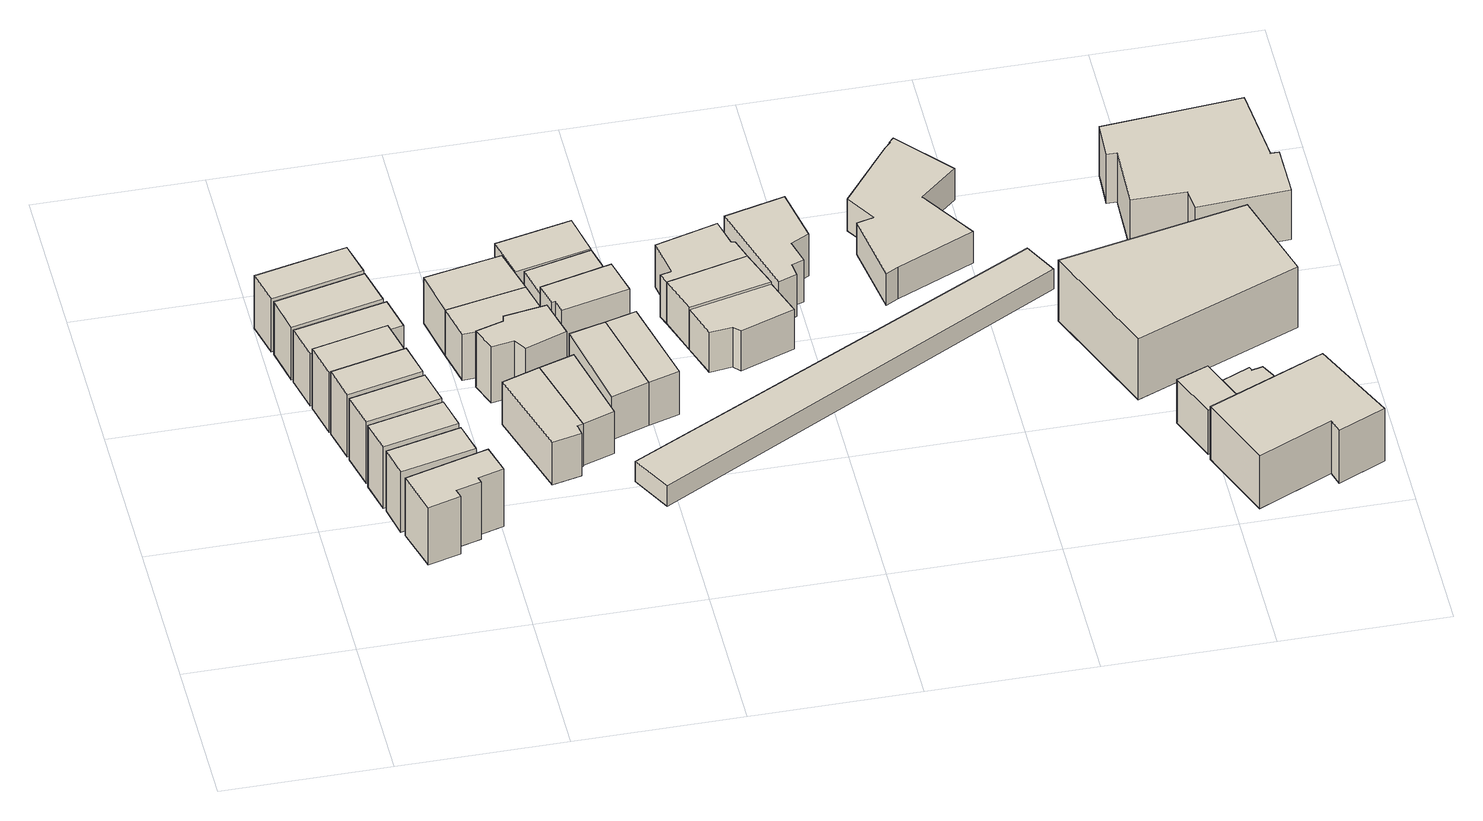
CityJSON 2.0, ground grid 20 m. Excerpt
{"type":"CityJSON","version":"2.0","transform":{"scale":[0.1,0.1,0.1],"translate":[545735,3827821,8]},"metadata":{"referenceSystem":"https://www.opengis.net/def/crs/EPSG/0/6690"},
"CityObjects":{
"building1":{"type":"Building","attributes":{"計測周辺長":29.29,"1/2500図郭":111,"区名":"住吉区","町丁目名称":"山之内５丁目","街区番号":6,"RiverFloodingRiskAttribute.description":"2","RiverFloodingRiskAttribute.rank":"2","RiverFloodingRiskAttribute.depth":0.773,"RiverFloodingRiskAttribute.adminType":"1","RiverFloodingRiskAttribute.scale":"2","RiverFloodingRiskAttribute.duration":0,"Height.highReference":"highestRoofEdge","Height.lowReference":"lowestGroundPoint","Height.status":"measured","measuredHeight":9,"class":"3001","usage":"411","storeysAboveGround":2,"BuildingDetailAttribute.buildingRoofEdgeArea":46.13,"BuildingDetailAttribute.buildingStructureType":"601","BuildingDetailAttribute.buildingStructureOrgType":"1","BuildingDetailAttribute.detailedUsage":"1110","BuildingDetailAttribute.groundFloorUsage":"9999","BuildingDetailAttribute.secondFloorUsage":"9999","BuildingDetailAttribute.thirdFloorUsage":"9999","BuildingDetailAttribute.basementFirstUsage":"9999","BuildingDetailAttribute.basementSecondUsage":"9999","BuildingDetailAttribute.specifiedBuildingCoverageRate":80,"BuildingDetailAttribute.surveyYear":"2017-01-01","BuildingIDAttribute.prefecture":"27","BuildingIDAttribute.city":"27120"},"geometry":[{"type":"Solid","lod":"1","boundaries":[[[[0,1,2,3]],[[2,4,5,3]],[[1,6,4,2]],[[0,7,6,1]],[[3,5,7,0]],[[4,6,7,5]]]]}]},
"building2":{"type":"Building","attributes":{"計測周辺長":30.02,"1/2500図郭":111,"区名":"住吉区","町丁目名称":"山之内５丁目","街区番号":6,"RiverFloodingRiskAttribute.description":"2","RiverFloodingRiskAttribute.rank":"2","RiverFloodingRiskAttribute.depth":0.573,"RiverFloodingRiskAttribute.adminType":"1","RiverFloodingRiskAttribute.scale":"2","RiverFloodingRiskAttribute.duration":0,"Height.highReference":"highestRoofEdge","Height.lowReference":"lowestGroundPoint","Height.status":"measured","measuredHeight":9.1,"class":"3001","usage":"411","storeysAboveGround":2,"BuildingDetailAttribute.buildingRoofEdgeArea":49.79,"BuildingDetailAttribute.buildingStructureType":"601","BuildingDetailAttribute.buildingStructureOrgType":"1","BuildingDetailAttribute.detailedUsage":"1110","BuildingDetailAttribute.groundFloorUsage":"9999","BuildingDetailAttribute.secondFloorUsage":"9999","BuildingDetailAttribute.thirdFloorUsage":"9999","BuildingDetailAttribute.basementFirstUsage":"9999","BuildingDetailAttribute.basementSecondUsage":"9999","BuildingDetailAttribute.specifiedBuildingCoverageRate":80,"BuildingDetailAttribute.surveyYear":"2017-01-01","BuildingIDAttribute.prefecture":"27","BuildingIDAttribute.city":"27120"},"geometry":[{"type":"Solid","lod":"1","boundaries":[[[[8,9,10,11]],[[10,12,13,11]],[[9,14,12,10]],[[8,15,14,9]],[[11,13,15,8]],[[12,14,15,13]]]]}]},
"building3":{"type":"Building","attributes":{"計測周辺長":31.91,"1/2500図郭":111,"区名":"住吉区","町丁目名称":"山之内５丁目","街区番号":6,"RiverFloodingRiskAttribute.description":"2","RiverFloodingRiskAttribute.rank":"2","RiverFloodingRiskAttribute.depth":0.873,"RiverFloodingRiskAttribute.adminType":"1","RiverFloodingRiskAttribute.scale":"2","RiverFloodingRiskAttribute.duration":0,"Height.highReference":"highestRoofEdge","Height.lowReference":"lowestGroundPoint","Height.status":"measured","measuredHeight":8.5,"class":"3001","usage":"411","storeysAboveGround":2,"BuildingDetailAttribute.buildingRoofEdgeArea":48.72,"BuildingDetailAttribute.buildingStructureType":"601","BuildingDetailAttribute.buildingStructureOrgType":"1","BuildingDetailAttribute.detailedUsage":"1110","BuildingDetailAttribute.groundFloorUsage":"9999","BuildingDetailAttribute.secondFloorUsage":"9999","BuildingDetailAttribute.thirdFloorUsage":"9999","BuildingDetailAttribute.basementFirstUsage":"9999","BuildingDetailAttribute.basementSecondUsage":"9999","BuildingDetailAttribute.specifiedBuildingCoverageRate":80,"BuildingDetailAttribute.surveyYear":"2017-01-01","BuildingIDAttribute.prefecture":"27","BuildingIDAttribute.city":"27120"},"geometry":[{"type":"Solid","lod":"1","boundaries":[[[[16,17,18,19,20,21,22,23]],[[22,24,25,23]],[[21,26,24,22]],[[20,27,26,21]],[[19,28,27,20]],[[18,29,28,19]],[[17,30,29,18]],[[16,31,30,17]],[[23,25,31,16]],[[24,26,27,28,29,30,31,25]]]]}]},
"building4":{"type":"Building","attributes":{"計測周辺長":29.4,"1/2500図郭":111,"区名":"住吉区","町丁目名称":"山之内５丁目","街区番号":6,"RiverFloodingRiskAttribute.description":"2","RiverFloodingRiskAttribute.rank":"2","RiverFloodingRiskAttribute.depth":0.771,"RiverFloodingRiskAttribute.adminType":"1","RiverFloodingRiskAttribute.scale":"2","RiverFloodingRiskAttribute.duration":0,"Height.highReference":"highestRoofEdge","Height.lowReference":"lowestGroundPoint","Height.status":"measured","measuredHeight":9.1,"class":"3001","usage":"411","storeysAboveGround":2,"BuildingDetailAttribute.buildingRoofEdgeArea":46.66,"BuildingDetailAttribute.buildingStructureType":"601","BuildingDetailAttribute.buildingStructureOrgType":"1","BuildingDetailAttribute.detailedUsage":"1110","BuildingDetailAttribute.groundFloorUsage":"9999","BuildingDetailAttribute.secondFloorUsage":"9999","BuildingDetailAttribute.thirdFloorUsage":"9999","BuildingDetailAttribute.basementFirstUsage":"9999","BuildingDetailAttribute.basementSecondUsage":"9999","BuildingDetailAttribute.specifiedBuildingCoverageRate":80,"BuildingDetailAttribute.surveyYear":"2017-01-01","BuildingIDAttribute.prefecture":"27","BuildingIDAttribute.city":"27120"},"geometry":[{"type":"Solid","lod":"1","boundaries":[[[[32,33,34,35]],[[34,36,37,35]],[[33,38,36,34]],[[32,39,38,33]],[[35,37,39,32]],[[36,38,39,37]]]]}]},
"building5":{"type":"Building","attributes":{"計測周辺長":29.54,"1/2500図郭":111,"区名":"住吉区","町丁目名称":"山之内５丁目","街区番号":6,"RiverFloodingRiskAttribute.description":"2","RiverFloodingRiskAttribute.rank":"2","RiverFloodingRiskAttribute.depth":0.771,"RiverFloodingRiskAttribute.adminType":"1","RiverFloodingRiskAttribute.scale":"2","RiverFloodingRiskAttribute.duration":0,"Height.highReference":"highestRoofEdge","Height.lowReference":"lowestGroundPoint","Height.status":"measured","measuredHeight":9.2,"class":"3001","usage":"411","storeysAboveGround":2,"BuildingDetailAttribute.buildingRoofEdgeArea":47.36,"BuildingDetailAttribute.buildingStructureType":"601","BuildingDetailAttribute.buildingStructureOrgType":"1","BuildingDetailAttribute.detailedUsage":"1110","BuildingDetailAttribute.groundFloorUsage":"9999","BuildingDetailAttribute.secondFloorUsage":"9999","BuildingDetailAttribute.thirdFloorUsage":"9999","BuildingDetailAttribute.basementFirstUsage":"9999","BuildingDetailAttribute.basementSecondUsage":"9999","BuildingDetailAttribute.specifiedBuildingCoverageRate":80,"BuildingDetailAttribute.surveyYear":"2017-01-01","BuildingIDAttribute.prefecture":"27","BuildingIDAttribute.city":"27120"},"geometry":[{"type":"Solid","lod":"1","boundaries":[[[[40,41,42,43]],[[42,44,45,43]],[[41,46,44,42]],[[40,47,46,41]],[[43,45,47,40]],[[44,46,47,45]]]]}]},
"building6":{"type":"Building","attributes":{"計測周辺長":28.66,"1/2500図郭":111,"区名":"住吉区","町丁目名称":"山之内５丁目","街区番号":6,"RiverFloodingRiskAttribute.description":"2","RiverFloodingRiskAttribute.rank":"2","RiverFloodingRiskAttribute.depth":0.571,"RiverFloodingRiskAttribute.adminType":"1","RiverFloodingRiskAttribute.scale":"2","RiverFloodingRiskAttribute.duration":0,"Height.highReference":"highestRoofEdge","Height.lowReference":"lowestGroundPoint","Height.status":"measured","measuredHeight":8.8,"class":"3001","usage":"411","storeysAboveGround":2,"BuildingDetailAttribute.buildingRoofEdgeArea":42.96,"BuildingDetailAttribute.buildingStructureType":"601","BuildingDetailAttribute.buildingStructureOrgType":"1","BuildingDetailAttribute.detailedUsage":"1110","BuildingDetailAttribute.groundFloorUsage":"9999","BuildingDetailAttribute.secondFloorUsage":"9999","BuildingDetailAttribute.thirdFloorUsage":"9999","BuildingDetailAttribute.basementFirstUsage":"9999","BuildingDetailAttribute.basementSecondUsage":"9999","BuildingDetailAttribute.specifiedBuildingCoverageRate":80,"BuildingDetailAttribute.surveyYear":"2017-01-01","BuildingIDAttribute.prefecture":"27","BuildingIDAttribute.city":"27120"},"geometry":[{"type":"Solid","lod":"1","boundaries":[[[[48,49,50,51]],[[50,52,53,51]],[[49,54,52,50]],[[48,55,54,49]],[[51,53,55,48]],[[52,54,55,53]]]]}]},
"building7":{"type":"Building","attributes":{"計測周辺長":27.03,"1/2500図郭":111,"区名":"住吉区","町丁目名称":"山之内５丁目","街区番号":6,"RiverFloodingRiskAttribute.description":"2","RiverFloodingRiskAttribute.rank":"2","RiverFloodingRiskAttribute.depth":1.17,"RiverFloodingRiskAttribute.adminType":"1","RiverFloodingRiskAttribute.scale":"2","RiverFloodingRiskAttribute.duration":0,"Height.highReference":"highestRoofEdge","Height.lowReference":"lowestGroundPoint","Height.status":"measured","measuredHeight":7.7,"class":"3001","usage":"411","storeysAboveGround":2,"BuildingDetailAttribute.buildingRoofEdgeArea":44.2,"BuildingDetailAttribute.buildingStructureType":"601","BuildingDetailAttribute.buildingStructureOrgType":"1","BuildingDetailAttribute.detailedUsage":"1110","BuildingDetailAttribute.groundFloorUsage":"9999","BuildingDetailAttribute.secondFloorUsage":"9999","BuildingDetailAttribute.thirdFloorUsage":"9999","BuildingDetailAttribute.basementFirstUsage":"9999","BuildingDetailAttribute.basementSecondUsage":"9999","BuildingDetailAttribute.specifiedBuildingCoverageRate":80,"BuildingDetailAttribute.surveyYear":"2017-01-01","BuildingIDAttribute.prefecture":"27","BuildingIDAttribute.city":"27120"},"geometry":[{"type":"Solid","lod":"1","boundaries":[[[[56,57,58,59]],[[58,60,61,59]],[[57,62,60,58]],[[56,63,62,57]],[[59,61,63,56]],[[60,62,63,61]]]]}]},
"building8":{"type":"Building","attributes":{"計測周辺長":26.06,"1/2500図郭":111,"区名":"住吉区","町丁目名称":"山之内５丁目","街区番号":6,"RiverFloodingRiskAttribute.description":"2","RiverFloodingRiskAttribute.rank":"2","RiverFloodingRiskAttribute.depth":1.27,"RiverFloodingRiskAttribute.adminType":"1","RiverFloodingRiskAttribute.scale":"2","RiverFloodingRiskAttribute.duration":0,"Height.highReference":"highestRoofEdge","Height.lowReference":"lowestGroundPoint","Height.status":"measured","measuredHeight":7.8,"class":"3001","usage":"411","storeysAboveGround":2,"BuildingDetailAttribute.buildingRoofEdgeArea":40.31,"BuildingDetailAttribute.buildingStructureType":"601","BuildingDetailAttribute.buildingStructureOrgType":"1","BuildingDetailAttribute.detailedUsage":"1110","BuildingDetailAttribute.groundFloorUsage":"9999","BuildingDetailAttribute.secondFloorUsage":"9999","BuildingDetailAttribute.thirdFloorUsage":"9999","BuildingDetailAttribute.basementFirstUsage":"9999","BuildingDetailAttribute.basementSecondUsage":"9999","BuildingDetailAttribute.specifiedBuildingCoverageRate":80,"BuildingDetailAttribute.surveyYear":"2017-01-01","BuildingIDAttribute.prefecture":"27","BuildingIDAttribute.city":"27120"},"geometry":[{"type":"Solid","lod":"1","boundaries":[[[[64,65,66,67]],[[66,68,69,67]],[[65,70,68,66]],[[64,71,70,65]],[[67,69,71,64]],[[68,70,71,69]]]]}]},
"building9":{"type":"Building","attributes":{"計測周辺長":23.99,"1/2500図郭":111,"区名":"住吉区","町丁目名称":"山之内５丁目","街区番号":6,"RiverFloodingRiskAttribute.description":"2","RiverFloodingRiskAttribute.rank":"2","RiverFloodingRiskAttribute.depth":1.17,"RiverFloodingRiskAttribute.adminType":"1","RiverFloodingRiskAttribute.scale":"2","RiverFloodingRiskAttribute.duration":0,"Height.highReference":"highestRoofEdge","Height.lowReference":"lowestGroundPoint","Height.status":"measured","measuredHeight":7.8,"class":"3001","usage":"411","storeysAboveGround":2,"BuildingDetailAttribute.buildingRoofEdgeArea":31.99,"BuildingDetailAttribute.buildingStructureType":"601","BuildingDetailAttribute.buildingStructureOrgType":"1","BuildingDetailAttribute.detailedUsage":"1110","BuildingDetailAttribute.groundFloorUsage":"9999","BuildingDetailAttribute.secondFloorUsage":"9999","BuildingDetailAttribute.thirdFloorUsage":"9999","BuildingDetailAttribute.basementFirstUsage":"9999","BuildingDetailAttribute.basementSecondUsage":"9999","BuildingDetailAttribute.specifiedBuildingCoverageRate":80,"BuildingDetailAttribute.surveyYear":"2017-01-01","BuildingIDAttribute.prefecture":"27","BuildingIDAttribute.city":"27120"},"geometry":[{"type":"Solid","lod":"1","boundaries":[[[[72,73,74,75]],[[74,76,77,75]],[[73,78,76,74]],[[72,79,78,73]],[[75,77,79,72]],[[76,78,79,77]]]]}]},
"building10":{"type":"Building","attributes":{"計測周辺長":32.35,"1/2500図郭":111,"区名":"住吉区","町丁目名称":"山之内５丁目","街区番号":5,"RiverFloodingRiskAttribute.description":"2","RiverFloodingRiskAttribute.rank":"1","RiverFloodingRiskAttribute.depth":0.271,"RiverFloodingRiskAttribute.adminType":"1","RiverFloodingRiskAttribute.scale":"2","RiverFloodingRiskAttribute.duration":0,"Height.highReference":"highestRoofEdge","Height.lowReference":"lowestGroundPoint","Height.status":"measured","measuredHeight":6.3,"class":"3001","usage":"411","storeysAboveGround":2,"BuildingDetailAttribute.buildingRoofEdgeArea":52.35,"BuildingDetailAttribute.buildingStructureType":"601","BuildingDetailAttribute.buildingStructureOrgType":"1","BuildingDetailAttribute.detailedUsage":"1110","BuildingDetailAttribute.groundFloorUsage":"9999","BuildingDetailAttribute.secondFloorUsage":"9999","BuildingDetailAttribute.thirdFloorUsage":"9999","BuildingDetailAttribute.basementFirstUsage":"9999","BuildingDetailAttribute.basementSecondUsage":"9999","BuildingDetailAttribute.specifiedBuildingCoverageRate":80,"BuildingDetailAttribute.surveyYear":"2017-01-01","BuildingIDAttribute.prefecture":"27","BuildingIDAttribute.city":"27120"},"geometry":[{"type":"Solid","lod":"1","boundaries":[[[[80,81,82,83,84,85]],[[84,86,87,85]],[[83,88,86,84]],[[82,89,88,83]],[[81,90,89,82]],[[80,91,90,81]],[[85,87,91,80]],[[86,88,89,90,91,87]]]]}]},
"building11":{"type":"Building","attributes":{"計測周辺長":29.52,"1/2500図郭":111,"区名":"住吉区","町丁目名称":"山之内５丁目","街区番号":5,"RiverFloodingRiskAttribute.description":"2","RiverFloodingRiskAttribute.rank":"1","RiverFloodingRiskAttribute.depth":0.371,"RiverFloodingRiskAttribute.adminType":"1","RiverFloodingRiskAttribute.scale":"2","RiverFloodingRiskAttribute.duration":0,"Height.highReference":"highestRoofEdge","Height.lowReference":"lowestGroundPoint","Height.status":"measured","measuredHeight":6.8,"class":"3001","usage":"411","storeysAboveGround":2,"BuildingDetailAttribute.buildingRoofEdgeArea":49.69,"BuildingDetailAttribute.buildingStructureType":"601","BuildingDetailAttribute.buildingStructureOrgType":"1","BuildingDetailAttribute.detailedUsage":"1110","BuildingDetailAttribute.groundFloorUsage":"9999","BuildingDetailAttribute.secondFloorUsage":"9999","BuildingDetailAttribute.thirdFloorUsage":"9999","BuildingDetailAttribute.basementFirstUsage":"9999","BuildingDetailAttribute.basementSecondUsage":"9999","BuildingDetailAttribute.specifiedBuildingCoverageRate":80,"BuildingDetailAttribute.surveyYear":"2017-01-01","BuildingIDAttribute.prefecture":"27","BuildingIDAttribute.city":"27120"},"geometry":[{"type":"Solid","lod":"1","boundaries":[[[[92,93,94,95,96]],[[95,97,98,96]],[[94,99,97,95]],[[93,100,99,94]],[[92,101,100,93]],[[96,98,101,92]],[[97,99,100,101,98]]]]}]},
"building12":{"type":"Building","attributes":{"計測周辺長":27.31,"1/2500図郭":111,"区名":"住吉区","町丁目名称":"山之内５丁目","街区番号":5,"RiverFloodingRiskAttribute.description":"2","RiverFloodingRiskAttribute.rank":"1","RiverFloodingRiskAttribute.depth":0.171,"RiverFloodingRiskAttribute.adminType":"1","RiverFloodingRiskAttribute.scale":"2","RiverFloodingRiskAttribute.duration":0,"Height.highReference":"highestRoofEdge","Height.lowReference":"lowestGroundPoint","Height.status":"measured","measuredHeight":8.4,"class":"3001","usage":"411","storeysAboveGround":2,"BuildingDetailAttribute.buildingRoofEdgeArea":40.93,"BuildingDetailAttribute.buildingStructureType":"601","BuildingDetailAttribute.buildingStructureOrgType":"1","BuildingDetailAttribute.detailedUsage":"1110","BuildingDetailAttribute.groundFloorUsage":"9999","BuildingDetailAttribute.secondFloorUsage":"9999","BuildingDetailAttribute.thirdFloorUsage":"9999","BuildingDetailAttribute.basementFirstUsage":"9999","BuildingDetailAttribute.basementSecondUsage":"9999","BuildingDetailAttribute.specifiedBuildingCoverageRate":80,"BuildingDetailAttribute.surveyYear":"2017-01-01","BuildingIDAttribute.prefecture":"27","BuildingIDAttribute.city":"27120"},"geometry":[{"type":"Solid","lod":"1","boundaries":[[[[102,103,104,105,106,107,108,109]],[[108,110,111,109]],[[107,112,110,108]],[[106,113,112,107]],[[105,114,113,106]],[[104,115,114,105]],[[103,116,115,104]],[[102,117,116,103]],[[109,111,117,102]],[[110,112,113,114,115,116,117,111]]]]}]},
"building13":{"type":"Building","attributes":{"計測周辺長":30.9,"1/2500図郭":111,"区名":"住吉区","町丁目名称":"山之内５丁目","街区番号":5,"RiverFloodingRiskAttribute.description":"2","RiverFloodingRiskAttribute.rank":"1","RiverFloodingRiskAttribute.depth":0.471,"RiverFloodingRiskAttribute.adminType":"1","RiverFloodingRiskAttribute.scale":"2","RiverFloodingRiskAttribute.duration":0,"Height.highReference":"highestRoofEdge","Height.lowReference":"lowestGroundPoint","Height.status":"measured","measuredHeight":6.9,"class":"3001","usage":"411","storeysAboveGround":2,"BuildingDetailAttribute.buildingRoofEdgeArea":56.3,"BuildingDetailAttribute.buildingStructureType":"601","BuildingDetailAttribute.buildingStructureOrgType":"1","BuildingDetailAttribute.detailedUsage":"1110","BuildingDetailAttribute.groundFloorUsage":"9999","BuildingDetailAttribute.secondFloorUsage":"9999","BuildingDetailAttribute.thirdFloorUsage":"9999","BuildingDetailAttribute.basementFirstUsage":"9999","BuildingDetailAttribute.basementSecondUsage":"9999","BuildingDetailAttribute.specifiedBuildingCoverageRate":80,"BuildingDetailAttribute.surveyYear":"2017-01-01","BuildingIDAttribute.prefecture":"27","BuildingIDAttribute.city":"27120"},"geometry":[{"type":"Solid","lod":"1","boundaries":[[[[118,92,96,119]],[[96,98,120,119]],[[92,101,98,96]],[[118,121,101,92]],[[119,120,121,118]],[[98,101,121,120]]]]}]},
"building14":{"type":"Building","attributes":{"計測周辺長":29.44,"1/2500図郭":111,"区名":"住吉区","町丁目名称":"山之内５丁目","街区番号":5,"RiverFloodingRiskAttribute.description":"2","RiverFloodingRiskAttribute.rank":"1","RiverFloodingRiskAttribute.depth":0.274,"RiverFloodingRiskAttribute.adminType":"1","RiverFloodingRiskAttribute.scale":"2","RiverFloodingRiskAttribute.duration":0,"Height.highReference":"highestRoofEdge","Height.lowReference":"lowestGroundPoint","Height.status":"measured","measuredHeight":6.2,"class":"3001","usage":"411","storeysAboveGround":2,"BuildingDetailAttribute.buildingRoofEdgeArea":44.12,"BuildingDetailAttribute.buildingStructureType":"601","BuildingDetailAttribute.buildingStructureOrgType":"1","BuildingDetailAttribute.detailedUsage":"1110","BuildingDetailAttribute.groundFloorUsage":"9999","BuildingDetailAttribute.secondFloorUsage":"9999","BuildingDetailAttribute.thirdFloorUsage":"9999","BuildingDetailAttribute.basementFirstUsage":"9999","BuildingDetailAttribute.basementSecondUsage":"9999","BuildingDetailAttribute.specifiedBuildingCoverageRate":80,"BuildingDetailAttribute.surveyYear":"2017-01-01","BuildingIDAttribute.prefecture":"27","BuildingIDAttribute.city":"27120"},"geometry":[{"type":"Solid","lod":"1","boundaries":[[[[122,123,124,125]],[[124,126,91,125]],[[123,127,126,124]],[[122,87,127,123]],[[125,91,87,122]],[[126,127,87,91]]]]}]},
"building15":{"type":"Building","attributes":{"計測周辺長":31.87,"1/2500図郭":111,"区名":"住吉区","町丁目名称":"山之内５丁目","街区番号":5,"RiverFloodingRiskAttribute.description":"2","RiverFloodingRiskAttribute.rank":"1","RiverFloodingRiskAttribute.depth":0.274,"RiverFloodingRiskAttribute.adminType":"1","RiverFloodingRiskAttribute.scale":"2","RiverFloodingRiskAttribute.duration":0,"Height.highReference":"highestRoofEdge","Height.lowReference":"lowestGroundPoint","Height.status":"measured","measuredHeight":6.4,"class":"3001","usage":"411","storeysAboveGround":2,"BuildingDetailAttribute.buildingRoofEdgeArea":51.94,"BuildingDetailAttribute.buildingStructureType":"601","BuildingDetailAttribute.buildingStructureOrgType":"1","BuildingDetailAttribute.detailedUsage":"1110","BuildingDetailAttribute.groundFloorUsage":"9999","BuildingDetailAttribute.secondFloorUsage":"9999","BuildingDetailAttribute.thirdFloorUsage":"9999","BuildingDetailAttribute.basementFirstUsage":"9999","BuildingDetailAttribute.basementSecondUsage":"9999","BuildingDetailAttribute.specifiedBuildingCoverageRate":80,"BuildingDetailAttribute.surveyYear":"2017-01-01","BuildingIDAttribute.prefecture":"27","BuildingIDAttribute.city":"27120"},"geometry":[{"type":"Solid","lod":"1","boundaries":[[[[128,129,130,131]],[[130,132,133,131]],[[129,134,132,130]],[[128,135,134,129]],[[131,133,135,128]],[[132,134,135,133]]]]}]},
"building16":{"type":"Building","attributes":{"計測周辺長":23.98,"1/2500図郭":111,"区名":"住吉区","町丁目名称":"山之内５丁目","街区番号":5,"RiverFloodingRiskAttribute.description":"2","RiverFloodingRiskAttribute.rank":"1","RiverFloodingRiskAttribute.depth":0.474,"RiverFloodingRiskAttribute.adminType":"1","RiverFloodingRiskAttribute.scale":"2","RiverFloodingRiskAttribute.duration":0,"Height.highReference":"highestRoofEdge","Height.lowReference":"lowestGroundPoint","Height.status":"measured","measuredHeight":9.3,"class":"3001","usage":"411","storeysAboveGround":2,"BuildingDetailAttribute.buildingRoofEdgeArea":32.87,"BuildingDetailAttribute.buildingStructureType":"601","BuildingDetailAttribute.buildingStructureOrgType":"1","BuildingDetailAttribute.detailedUsage":"1110","BuildingDetailAttribute.groundFloorUsage":"9999","BuildingDetailAttribute.secondFloorUsage":"9999","BuildingDetailAttribute.thirdFloorUsage":"9999","BuildingDetailAttribute.basementFirstUsage":"9999","BuildingDetailAttribute.basementSecondUsage":"9999","BuildingDetailAttribute.specifiedBuildingCoverageRate":80,"BuildingDetailAttribute.surveyYear":"2017-01-01","BuildingIDAttribute.prefecture":"27","BuildingIDAttribute.city":"27120"},"geometry":[{"type":"Solid","lod":"1","boundaries":[[[[136,137,138,139,140,141]],[[140,142,143,141]],[[139,144,142,140]],[[138,145,144,139]],[[137,146,145,138]],[[136,147,146,137]],[[141,143,147,136]],[[142,144,145,146,147,143]]]]}]},
"building17":{"type":"Building","attributes":{"計測周辺長":26.8,"1/2500図郭":111,"区名":"住吉区","町丁目名称":"山之内５丁目","街区番号":5,"RiverFloodingRiskAttribute.description":"2","RiverFloodingRiskAttribute.rank":"1","RiverFloodingRiskAttribute.depth":0.374,"RiverFloodingRiskAttribute.adminType":"1","RiverFloodingRiskAttribute.scale":"2","RiverFloodingRiskAttribute.duration":0,"Height.highReference":"highestRoofEdge","Height.lowReference":"lowestGroundPoint","Height.status":"measured","measuredHeight":6.6,"class":"3001","usage":"411","storeysAboveGround":2,"BuildingDetailAttribute.buildingRoofEdgeArea":43.36,"BuildingDetailAttribute.buildingStructureType":"601","BuildingDetailAttribute.buildingStructureOrgType":"1","BuildingDetailAttribute.detailedUsage":"1110","BuildingDetailAttribute.groundFloorUsage":"9999","BuildingDetailAttribute.secondFloorUsage":"9999","BuildingDetailAttribute.thirdFloorUsage":"9999","BuildingDetailAttribute.basementFirstUsage":"9999","BuildingDetailAttribute.basementSecondUsage":"9999","BuildingDetailAttribute.specifiedBuildingCoverageRate":80,"BuildingDetailAttribute.surveyYear":"2017-01-01","BuildingIDAttribute.prefecture":"27","BuildingIDAttribute.city":"27120"},"geometry":[{"type":"Solid","lod":"1","boundaries":[[[[148,149,150,151]],[[150,152,153,151]],[[149,154,152,150]],[[148,155,154,149]],[[151,153,155,148]],[[152,154,155,153]]]]}]},
"building18":{"type":"Building","attributes":{"計測周辺長":26.69,"1/2500図郭":111,"区名":"住吉区","町丁目名称":"山之内５丁目","街区番号":5,"RiverFloodingRiskAttribute.description":"2","RiverFloodingRiskAttribute.rank":"1","RiverFloodingRiskAttribute.depth":0.174,"RiverFloodingRiskAttribute.adminType":"1","RiverFloodingRiskAttribute.scale":"2","RiverFloodingRiskAttribute.duration":0,"Height.highReference":"highestRoofEdge","Height.lowReference":"lowestGroundPoint","Height.status":"measured","measuredHeight":6.6,"class":"3001","usage":"411","storeysAboveGround":2,"BuildingDetailAttribute.buildingRoofEdgeArea":43.13,"BuildingDetailAttribute.buildingStructureType":"601","BuildingDetailAttribute.buildingStructureOrgType":"1","BuildingDetailAttribute.detailedUsage":"1110","BuildingDetailAttribute.groundFloorUsage":"9999","BuildingDetailAttribute.secondFloorUsage":"9999","BuildingDetailAttribute.thirdFloorUsage":"9999","BuildingDetailAttribute.basementFirstUsage":"9999","BuildingDetailAttribute.basementSecondUsage":"9999","BuildingDetailAttribute.specifiedBuildingCoverageRate":80,"BuildingDetailAttribute.surveyYear":"2017-01-01","BuildingIDAttribute.prefecture":"27","BuildingIDAttribute.city":"27120"},"geometry":[{"type":"Solid","lod":"1","boundaries":[[[[156,157,158,159]],[[158,160,161,159]],[[157,162,160,158]],[[156,163,162,157]],[[159,161,163,156]],[[160,162,163,161]]]]}]},
"building19":{"type":"Building","attributes":{"計測周辺長":29.96,"1/2500図郭":111,"区名":"住吉区","町丁目名称":"山之内５丁目","街区番号":5,"RiverFloodingRiskAttribute.description":"2","RiverFloodingRiskAttribute.rank":"1","RiverFloodingRiskAttribute.depth":0.374,"RiverFloodingRiskAttribute.adminType":"1","RiverFloodingRiskAttribute.scale":"2","RiverFloodingRiskAttribute.duration":0,"Height.highReference":"highestRoofEdge","Height.lowReference":"lowestGroundPoint","Height.status":"measured","measuredHeight":6.4,"class":"3001","usage":"411","storeysAboveGround":2,"BuildingDetailAttribute.buildingRoofEdgeArea":42.78,"BuildingDetailAttribute.buildingStructureType":"601","BuildingDetailAttribute.buildingStructureOrgType":"1","BuildingDetailAttribute.detailedUsage":"1110","BuildingDetailAttribute.groundFloorUsage":"9999","BuildingDetailAttribute.secondFloorUsage":"9999","BuildingDetailAttribute.thirdFloorUsage":"9999","BuildingDetailAttribute.basementFirstUsage":"9999","BuildingDetailAttribute.basementSecondUsage":"9999","BuildingDetailAttribute.specifiedBuildingCoverageRate":80,"BuildingDetailAttribute.surveyYear":"2017-01-01","BuildingIDAttribute.prefecture":"27","BuildingIDAttribute.city":"27120"},"geometry":[{"type":"Solid","lod":"1","boundaries":[[[[131,164,165,128]],[[165,166,135,128]],[[164,167,166,165]],[[131,133,167,164]],[[128,135,133,131]],[[166,167,133,135]]]]}]},
"building20":{"type":"Building","attributes":{"計測周辺長":29.89,"1/2500図郭":111,"区名":"住吉区","町丁目名称":"山之内５丁目","街区番号":4,"RiverFloodingRiskAttribute.description":"2","RiverFloodingRiskAttribute.rank":"1","RiverFloodingRiskAttribute.depth":0.274,"RiverFloodingRiskAttribute.adminType":"1","RiverFloodingRiskAttribute.scale":"2","RiverFloodingRiskAttribute.duration":0,"Height.highReference":"highestRoofEdge","Height.lowReference":"lowestGroundPoint","Height.status":"measured","measuredHeight":6.2,"class":"3001","usage":"411","storeysAboveGround":2,"BuildingDetailAttribute.buildingRoofEdgeArea":49.38,"BuildingDetailAttribute.buildingStructureType":"601","BuildingDetailAttribute.buildingStructureOrgType":"1","BuildingDetailAttribute.detailedUsage":"1110","BuildingDetailAttribute.groundFloorUsage":"9999","BuildingDetailAttribute.secondFloorUsage":"9999","BuildingDetailAttribute.thirdFloorUsage":"9999","BuildingDetailAttribute.basementFirstUsage":"9999","BuildingDetailAttribute.basementSecondUsage":"9999","BuildingDetailAttribute.specifiedBuildingCoverageRate":80,"BuildingDetailAttribute.surveyYear":"2017-01-01","BuildingIDAttribute.prefecture":"27","BuildingIDAttribute.city":"27120"},"geometry":[{"type":"Solid","lod":"1","boundaries":[[[[168,169,170,171]],[[170,172,173,171]],[[169,174,172,170]],[[168,175,174,169]],[[171,173,175,168]],[[172,174,175,173]]]]}]},
"building21":{"type":"Building","attributes":{"計測周辺長":30.24,"1/2500図郭":111,"区名":"住吉区","町丁目名称":"山之内５丁目","街区番号":4,"RiverFloodingRiskAttribute.description":"2","RiverFloodingRiskAttribute.rank":"1","RiverFloodingRiskAttribute.depth":0.174,"RiverFloodingRiskAttribute.adminType":"1","RiverFloodingRiskAttribute.scale":"2","RiverFloodingRiskAttribute.duration":0,"Height.highReference":"highestRoofEdge","Height.lowReference":"lowestGroundPoint","Height.status":"measured","measuredHeight":5.9,"class":"3001","usage":"411","storeysAboveGround":2,"BuildingDetailAttribute.buildingRoofEdgeArea":52.06,"BuildingDetailAttribute.buildingStructureType":"601","BuildingDetailAttribute.buildingStructureOrgType":"1","BuildingDetailAttribute.detailedUsage":"1110","BuildingDetailAttribute.groundFloorUsage":"9999","BuildingDetailAttribute.secondFloorUsage":"9999","BuildingDetailAttribute.thirdFloorUsage":"9999","BuildingDetailAttribute.basementFirstUsage":"9999","BuildingDetailAttribute.basementSecondUsage":"9999","BuildingDetailAttribute.specifiedBuildingCoverageRate":80,"BuildingDetailAttribute.surveyYear":"2017-01-01","BuildingIDAttribute.prefecture":"27","BuildingIDAttribute.city":"27120"},"geometry":[{"type":"Solid","lod":"1","boundaries":[[[[169,176,177,178,179,170]],[[179,180,181,170]],[[178,182,180,179]],[[177,183,182,178]],[[176,184,183,177]],[[169,185,184,176]],[[170,181,185,169]],[[180,182,183,184,185,181]]]]}]},
"building22":{"type":"Building","attributes":{"計測周辺長":31.63,"1/2500図郭":111,"区名":"住吉区","町丁目名称":"山之内５丁目","街区番号":4,"RiverFloodingRiskAttribute.description":"2","RiverFloodingRiskAttribute.rank":"1","RiverFloodingRiskAttribute.depth":0.174,"RiverFloodingRiskAttribute.adminType":"1","RiverFloodingRiskAttribute.scale":"2","RiverFloodingRiskAttribute.duration":0,"Height.highReference":"highestRoofEdge","Height.lowReference":"lowestGroundPoint","Height.status":"measured","measuredHeight":6.3,"class":"3001","usage":"411","storeysAboveGround":2,"BuildingDetailAttribute.buildingRoofEdgeArea":52.44,"BuildingDetailAttribute.buildingStructureType":"601","BuildingDetailAttribute.buildingStructureOrgType":"1","BuildingDetailAttribute.detailedUsage":"1110","BuildingDetailAttribute.groundFloorUsage":"9999","BuildingDetailAttribute.secondFloorUsage":"9999","BuildingDetailAttribute.thirdFloorUsage":"9999","BuildingDetailAttribute.basementFirstUsage":"9999","BuildingDetailAttribute.basementSecondUsage":"9999","BuildingDetailAttribute.specifiedBuildingCoverageRate":80,"BuildingDetailAttribute.surveyYear":"2017-01-01","BuildingIDAttribute.prefecture":"27","BuildingIDAttribute.city":"27120"},"geometry":[{"type":"Solid","lod":"1","boundaries":[[[[186,187,188,189,190,191,168,171]],[[168,175,173,171]],[[191,192,175,168]],[[190,193,192,191]],[[189,194,193,190]],[[188,195,194,189]],[[187,196,195,188]],[[186,197,196,187]],[[171,173,197,186]],[[175,192,193,194,195,196,197,173]]]]}]},
"building23":{"type":"Building","attributes":{"計測周辺長":124.56,"1/2500図郭":111,"区名":"住吉区","町丁目名称":"山之内５丁目","街区番号":3,"RiverFloodingRiskAttribute.description":"2","RiverFloodingRiskAttribute.rank":"1","RiverFloodingRiskAttribute.depth":0.487,"RiverFloodingRiskAttribute.adminType":"1","RiverFloodingRiskAttribute.scale":"2","RiverFloodingRiskAttribute.duration":0,"Height.highReference":"highestRoofEdge","Height.lowReference":"lowestGroundPoint","Height.status":"measured","measuredHeight":3,"class":"3003","usage":"431","storeysAboveGround":1,"BuildingDetailAttribute.buildingRoofEdgeArea":305.85,"BuildingDetailAttribute.buildingStructureType":"601","BuildingDetailAttribute.buildingStructureOrgType":"1","BuildingDetailAttribute.detailedUsage":"1740","BuildingDetailAttribute.groundFloorUsage":"9999","BuildingDetailAttribute.secondFloorUsage":"9999","BuildingDetailAttribute.thirdFloorUsage":"9999","BuildingDetailAttribute.basementFirstUsage":"9999","BuildingDetailAttribute.basementSecondUsage":"9999","BuildingDetailAttribute.specifiedBuildingCoverageRate":80,"BuildingDetailAttribute.surveyYear":"2017-01-01","BuildingIDAttribute.prefecture":"27","BuildingIDAttribute.city":"27120"},"geometry":[{"type":"Solid","lod":"1","boundaries":[[[[198,199,200,201]],[[200,202,203,201]],[[199,204,202,200]],[[198,205,204,199]],[[201,203,205,198]],[[202,204,205,203]]]]}]},
"building24":{"type":"Building","attributes":{"計測周辺長":38.1,"1/2500図郭":111,"区名":"住吉区","町丁目名称":"山之内５丁目","街区番号":4,"RiverFloodingRiskAttribute.description":"2","RiverFloodingRiskAttribute.rank":"1","RiverFloodingRiskAttribute.depth":0.374,"RiverFloodingRiskAttribute.adminType":"1","RiverFloodingRiskAttribute.scale":"2","RiverFloodingRiskAttribute.duration":0,"Height.highReference":"highestRoofEdge","Height.lowReference":"lowestGroundPoint","Height.status":"measured","measuredHeight":6.2,"class":"3001","usage":"411","storeysAboveGround":2,"BuildingDetailAttribute.buildingRoofEdgeArea":69.5,"BuildingDetailAttribute.buildingStructureType":"601","BuildingDetailAttribute.buildingStructureOrgType":"1","BuildingDetailAttribute.detailedUsage":"1110","BuildingDetailAttribute.groundFloorUsage":"9999","BuildingDetailAttribute.secondFloorUsage":"9999","BuildingDetailAttribute.thirdFloorUsage":"9999","BuildingDetailAttribute.basementFirstUsage":"9999","BuildingDetailAttribute.basementSecondUsage":"9999","BuildingDetailAttribute.specifiedBuildingCoverageRate":80,"BuildingDetailAttribute.surveyYear":"2017-01-01","BuildingIDAttribute.prefecture":"27","BuildingIDAttribute.city":"27120"},"geometry":[{"type":"Solid","lod":"1","boundaries":[[[[206,207,208,209,210,211,212,213]],[[212,214,215,213]],[[211,216,214,212]],[[210,217,216,211]],[[209,218,217,210]],[[208,219,218,209]],[[207,220,219,208]],[[206,221,220,207]],[[213,215,221,206]],[[214,216,217,218,219,220,221,215]]]]}]},
"building25":{"type":"Building","attributes":{"計測周辺長":61.35,"1/2500図郭":111,"区名":"住吉区","町丁目名称":"山之内５丁目","街区番号":3,"RiverFloodingRiskAttribute.description":"2","RiverFloodingRiskAttribute.rank":"1","RiverFloodingRiskAttribute.depth":0.287,"RiverFloodingRiskAttribute.adminType":"1","RiverFloodingRiskAttribute.scale":"2","RiverFloodingRiskAttribute.duration":0,"Height.highReference":"highestRoofEdge","Height.lowReference":"lowestGroundPoint","Height.status":"measured","measuredHeight":4.7,"class":"3001","usage":"441","storeysAboveGround":2,"BuildingDetailAttribute.buildingRoofEdgeArea":164.82,"BuildingDetailAttribute.buildingStructureType":"601","BuildingDetailAttribute.buildingStructureOrgType":"1","BuildingDetailAttribute.detailedUsage":"1520","BuildingDetailAttribute.groundFloorUsage":"9999","BuildingDetailAttribute.secondFloorUsage":"9999","BuildingDetailAttribute.thirdFloorUsage":"9999","BuildingDetailAttribute.basementFirstUsage":"9999","BuildingDetailAttribute.basementSecondUsage":"9999","BuildingDetailAttribute.specifiedBuildingCoverageRate":80,"BuildingDetailAttribute.surveyYear":"2017-01-01","BuildingIDAttribute.prefecture":"27","BuildingIDAttribute.city":"27120"},"geometry":[{"type":"Solid","lod":"1","boundaries":[[[[222,223,224,225,226,227,228,229,230,231,232,233]],[[232,234,235,233]],[[231,236,234,232]],[[230,237,236,231]],[[229,238,237,230]],[[228,239,238,229]],[[227,240,239,228]],[[226,241,240,227]],[[225,242,241,226]],[[224,243,242,225]],[[223,244,243,224]],[[222,245,244,223]],[[233,235,245,222]],[[234,236,237,238,239,240,241,242,243,244,245,235]]]]}]},
"building26":{"type":"Building","attributes":{"計測周辺長":20.3,"1/2500図郭":111,"区名":"住吉区","町丁目名称":"山之内５丁目","街区番号":3,"Height.highReference":"highestRoofEdge","Height.lowReference":"lowestGroundPoint","Height.status":"measured","measuredHeight":6.5,"class":"3001","usage":"411","storeysAboveGround":2,"BuildingDetailAttribute.buildingRoofEdgeArea":24.62,"BuildingDetailAttribute.buildingStructureType":"601","BuildingDetailAttribute.buildingStructureOrgType":"1","BuildingDetailAttribute.detailedUsage":"1110","BuildingDetailAttribute.groundFloorUsage":"9999","BuildingDetailAttribute.secondFloorUsage":"9999","BuildingDetailAttribute.thirdFloorUsage":"9999","BuildingDetailAttribute.basementFirstUsage":"9999","BuildingDetailAttribute.basementSecondUsage":"9999","BuildingDetailAttribute.specifiedBuildingCoverageRate":80,"BuildingDetailAttribute.surveyYear":"2017-01-01","BuildingIDAttribute.prefecture":"27","BuildingIDAttribute.city":"27120"},"geometry":[{"type":"Solid","lod":"1","boundaries":[[[[246,247,248,249,250]],[[249,251,252,250]],[[248,253,251,249]],[[247,254,253,248]],[[246,255,254,247]],[[250,252,255,246]],[[251,253,254,255,252]]]]}]},
"building27":{"type":"Building","attributes":{"計測周辺長":71.98,"1/2500図郭":111,"区名":"住吉区","町丁目名称":"山之内５丁目","街区番号":3,"RiverFloodingRiskAttribute.description":"2","RiverFloodingRiskAttribute.rank":"1","RiverFloodingRiskAttribute.depth":0.387,"RiverFloodingRiskAttribute.adminType":"1","RiverFloodingRiskAttribute.scale":"2","RiverFloodingRiskAttribute.duration":0,"Height.highReference":"highestRoofEdge","Height.lowReference":"lowestGroundPoint","Height.status":"measured","measuredHeight":9.1,"class":"3001","usage":"411","storeysAboveGround":2,"BuildingDetailAttribute.buildingRoofEdgeArea":304.62,"BuildingDetailAttribute.buildingStructureType":"601","BuildingDetailAttribute.buildingStructureOrgType":"1","BuildingDetailAttribute.detailedUsage":"1110","BuildingDetailAttribute.groundFloorUsage":"9999","BuildingDetailAttribute.secondFloorUsage":"9999","BuildingDetailAttribute.thirdFloorUsage":"9999","BuildingDetailAttribute.basementFirstUsage":"9999","BuildingDetailAttribute.basementSecondUsage":"9999","BuildingDetailAttribute.specifiedBuildingCoverageRate":80,"BuildingDetailAttribute.surveyYear":"2017-01-01","BuildingIDAttribute.prefecture":"27","BuildingIDAttribute.city":"27120"},"geometry":[{"type":"Solid","lod":"1","boundaries":[[[[256,257,258,259]],[[258,260,261,259]],[[257,262,260,258]],[[256,263,262,257]],[[259,261,263,256]],[[260,262,263,261]]]]}]},
"building28":{"type":"Building","attributes":{"計測周辺長":25.86,"1/2500図郭":111,"区名":"住吉区","町丁目名称":"山之内５丁目","街区番号":3,"Height.highReference":"highestRoofEdge","Height.lowReference":"lowestGroundPoint","Height.status":"measured","measuredHeight":-9999,"class":"3003","usage":"431","storeysAboveGround":1,"BuildingDetailAttribute.buildingRoofEdgeArea":40.19,"BuildingDetailAttribute.buildingStructureType":"610","BuildingDetailAttribute.buildingStructureOrgType":"2","BuildingDetailAttribute.detailedUsage":"1740","BuildingDetailAttribute.groundFloorUsage":"9999","BuildingDetailAttribute.secondFloorUsage":"9999","BuildingDetailAttribute.thirdFloorUsage":"9999","BuildingDetailAttribute.basementFirstUsage":"9999","BuildingDetailAttribute.basementSecondUsage":"9999","BuildingDetailAttribute.specifiedBuildingCoverageRate":80,"BuildingDetailAttribute.surveyYear":"2017-01-01","BuildingIDAttribute.prefecture":"27","BuildingIDAttribute.city":"27120"},"geometry":[{"type":"Solid","lod":"1","boundaries":[[[[264,265,266,267,268,269,270,271]],[[270,272,273,271]],[[269,274,272,270]],[[268,275,274,269]],[[267,276,275,268]],[[266,277,276,267]],[[265,278,277,266]],[[264,279,278,265]],[[271,273,279,264]],[[272,274,275,276,277,278,279,273]]]]}]},
"building29":{"type":"Building","attributes":{"計測周辺長":54.58,"1/2500図郭":111,"区名":"住吉区","町丁目名称":"山之内５丁目","街区番号":3,"RiverFloodingRiskAttribute.description":"2","RiverFloodingRiskAttribute.rank":"1","RiverFloodingRiskAttribute.depth":0.397,"RiverFloodingRiskAttribute.adminType":"1","RiverFloodingRiskAttribute.scale":"2","RiverFloodingRiskAttribute.duration":0,"Height.highReference":"highestRoofEdge","Height.lowReference":"lowestGroundPoint","Height.status":"measured","measuredHeight":7.9,"class":"3001","usage":"411","storeysAboveGround":2,"BuildingDetailAttribute.buildingRoofEdgeArea":163.13,"BuildingDetailAttribute.buildingStructureType":"601","BuildingDetailAttribute.buildingStructureOrgType":"1","BuildingDetailAttribute.detailedUsage":"1110","BuildingDetailAttribute.groundFloorUsage":"9999","BuildingDetailAttribute.secondFloorUsage":"9999","BuildingDetailAttribute.thirdFloorUsage":"9999","BuildingDetailAttribute.basementFirstUsage":"9999","BuildingDetailAttribute.basementSecondUsage":"9999","BuildingDetailAttribute.specifiedBuildingCoverageRate":80,"BuildingDetailAttribute.surveyYear":"2017-01-01","BuildingIDAttribute.prefecture":"27","BuildingIDAttribute.city":"27120"},"geometry":[{"type":"Solid","lod":"1","boundaries":[[[[280,281,282,283,284,285]],[[284,286,287,285]],[[283,288,286,284]],[[282,289,288,283]],[[281,290,289,282]],[[280,291,290,281]],[[285,287,291,280]],[[286,288,289,290,291,287]]]]}]},
"building30":{"type":"Building","attributes":{"計測周辺長":68.36,"1/2500図郭":111,"区名":"住吉区","町丁目名称":"山之内５丁目","街区番号":3,"Height.highReference":"highestRoofEdge","Height.lowReference":"lowestGroundPoint","Height.status":"measured","measuredHeight":7.2,"class":"3001","usage":"411","storeysAboveGround":3,"BuildingDetailAttribute.buildingRoofEdgeArea":256.56,"BuildingDetailAttribute.buildingStructureType":"610","BuildingDetailAttribute.buildingStructureOrgType":"2","BuildingDetailAttribute.detailedUsage":"1110","BuildingDetailAttribute.groundFloorUsage":"9999","BuildingDetailAttribute.secondFloorUsage":"9999","BuildingDetailAttribute.thirdFloorUsage":"9999","BuildingDetailAttribute.basementFirstUsage":"9999","BuildingDetailAttribute.basementSecondUsage":"9999","BuildingDetailAttribute.specifiedBuildingCoverageRate":80,"BuildingDetailAttribute.surveyYear":"2017-01-01","BuildingIDAttribute.prefecture":"27","BuildingIDAttribute.city":"27120"},"geometry":[{"type":"Solid","lod":"1","boundaries":[[[[292,293,294,295,296,297,298,299,300,301]],[[300,302,303,301]],[[299,304,302,300]],[[298,305,304,299]],[[297,306,305,298]],[[296,307,306,297]],[[295,308,307,296]],[[294,309,308,295]],[[293,310,309,294]],[[292,311,310,293]],[[301,303,311,292]],[[302,304,305,306,307,308,309,310,311,303]]]]}]}
},
"vertices":[
[79,212,8],[168,233,8],[177,195,8],[87,174,8],[177,195,97],[87,174,97],[168,233,97],[79,212,97],
[68,258,6],[158,279,6],[167,240,6],[77,219,6],[167,240,97],[77,219,97],[158,279,97],[68,258,97],
[91,169,7],[191,197,7],[201,161,7],[170,152,7],[172,145,7],[142,137,7],[145,126,7],[106,115,7],[145,126,92],[106,115,92],[142,137,92],[172,145,92],[170,152,92],[201,161,92],[191,197,92],[91,169,92],
[57,305,7],[147,326,7],[157,284,7],[67,263,7],[157,284,98],[67,263,98],[147,326,98],[57,305,98],
[46,353,6],[136,374,6],[146,332,6],[56,311,6],[146,332,98],[56,311,98],[136,374,98],[46,353,98],
[35,400,5],[125,421,5],[135,378,5],[45,357,5],[135,378,93],[45,357,93],[125,421,93],[35,400,93],
[24,448,4],[135,473,4],[145,430,4],[34,405,4],[145,430,81],[34,405,81],[135,473,81],[24,448,81],
[13,499,3],[121,524,3],[132,478,3],[23,453,3],[132,478,81],[23,453,81],[121,524,81],[13,499,81],
[1,547,2],[111,572,2],[121,530,2],[11,505,2],[121,530,80],[11,505,80],[111,572,80],[1,547,80],
[307,236,11],[300,234,11],[302,221,11],[267,213,11],[234,323,11],[279,338,11],[234,323,74],[279,338,74],[267,213,74],[302,221,74],[300,234,74],[307,236,74],
[291,466,12],[304,414,12],[253,406,12],[206,403,12],[196,447,12],[206,403,80],[196,447,80],[253,406,80],[304,414,80],[291,466,80],
[304,414,13],[316,366,13],[266,348,13],[256,363,13],[229,358,13],[218,388,13],[251,398,13],[253,406,13],[251,398,96],[253,406,96],[218,388,96],[229,358,96],[256,363,96],[266,348,96],[316,366,96],[304,414,96],
[276,523,12],[184,505,12],[184,505,80],[276,523,80],
[279,338,12],[321,351,12],[345,249,12],[307,236,12],[345,249,74],[321,351,74],
[392,286,12],[347,271,12],[323,384,12],[366,395,12],[323,384,76],[366,395,76],[347,271,76],[392,286,76],
[312,408,12],[308,407,12],[301,435,12],[386,456,12],[397,411,12],[316,392,12],[397,411,105],[316,392,105],[386,456,105],[301,435,105],[308,407,105],[312,408,105],
[273,545,13],[364,565,13],[375,514,13],[285,494,13],[375,514,79],[285,494,79],[364,565,79],[273,545,79],
[295,493,13],[375,512,13],[386,466,13],[306,446,13],[386,466,79],[306,446,79],[375,512,79],[295,493,79],
[403,405,12],[429,297,12],[429,297,76],[403,405,76],
[543,471,13],[560,423,13],[462,400,13],[447,447,13],[462,400,75],[447,447,75],[560,423,75],[543,471,75],
[576,376,13],[511,353,13],[503,361,13],[476,358,13],[476,358,72],[462,400,72],[503,361,72],[511,353,72],[576,376,72],[560,423,72],
[442,460,13],[455,463,13],[447,510,13],[522,531,13],[530,498,13],[535,496,13],[535,496,75],[530,498,75],[522,531,75],[447,510,75],[455,463,75],[442,460,75],
[358,198,12],[857,455,12],[878,415,12],[384,150,12],[878,415,42],[384,150,42],[857,455,42],[358,198,42],
[532,541,13],[604,559,13],[617,492,13],[595,481,13],[603,451,13],[588,446,13],[590,429,13],[568,421,13],[590,429,75],[568,421,75],[588,446,75],[603,451,75],[595,481,75],[617,492,75],[604,559,75],[532,541,75],
[741,640,12],[740,641,12],[746,647,12],[802,583,12],[757,544,12],[800,476,12],[706,435,12],[691,427,12],[677,517,12],[697,522,12],[675,558,12],[733,632,12],[675,558,59],[733,632,59],[697,522,59],[677,517,59],[691,427,59],[706,435,59],[800,476,59],[757,544,59],[802,583,59],[746,647,59],[740,641,59],[741,640,59],
[1026,128,12],[988,110,12],[965,168,12],[1003,183,12],[1023,133,12],[1003,183,77],[1023,133,77],[965,168,77],[988,110,77],[1026,128,77],
[872,361,13],[1096,408,13],[1129,295,13],[931,214,13],[1129,295,103],[931,214,103],[1096,408,103],[872,361,103],
[1003,183,15],[1055,206,15],[1057,201,15],[1070,204,15],[1093,159,15],[1068,144,15],[1063,149,15],[1023,133,15],[1063,149,45],[1023,133,45],[1068,144,45],[1093,159,45],[1070,204,45],[1057,201,45],[1055,206,45],[1003,183,45],
[988,98,15],[1128,159,15],[1176,55,15],[1119,29,15],[1114,47,15],[1024,6,15],[1114,47,93],[1024,6,93],[1119,29,93],[1176,55,93],[1128,159,93],[988,98,93],
[1037,448,25],[972,448,25],[974,528,25],[962,528,25],[964,575,25],[1131,589,25],[1140,492,25],[1150,492,25],[1150,427,25],[1040,421,25],[1150,427,98],[1040,421,98],[1150,492,98],[1140,492,98],[1131,589,98],[964,575,98],[962,528,98],[974,528,98],[972,448,98],[1037,448,98]
]}
